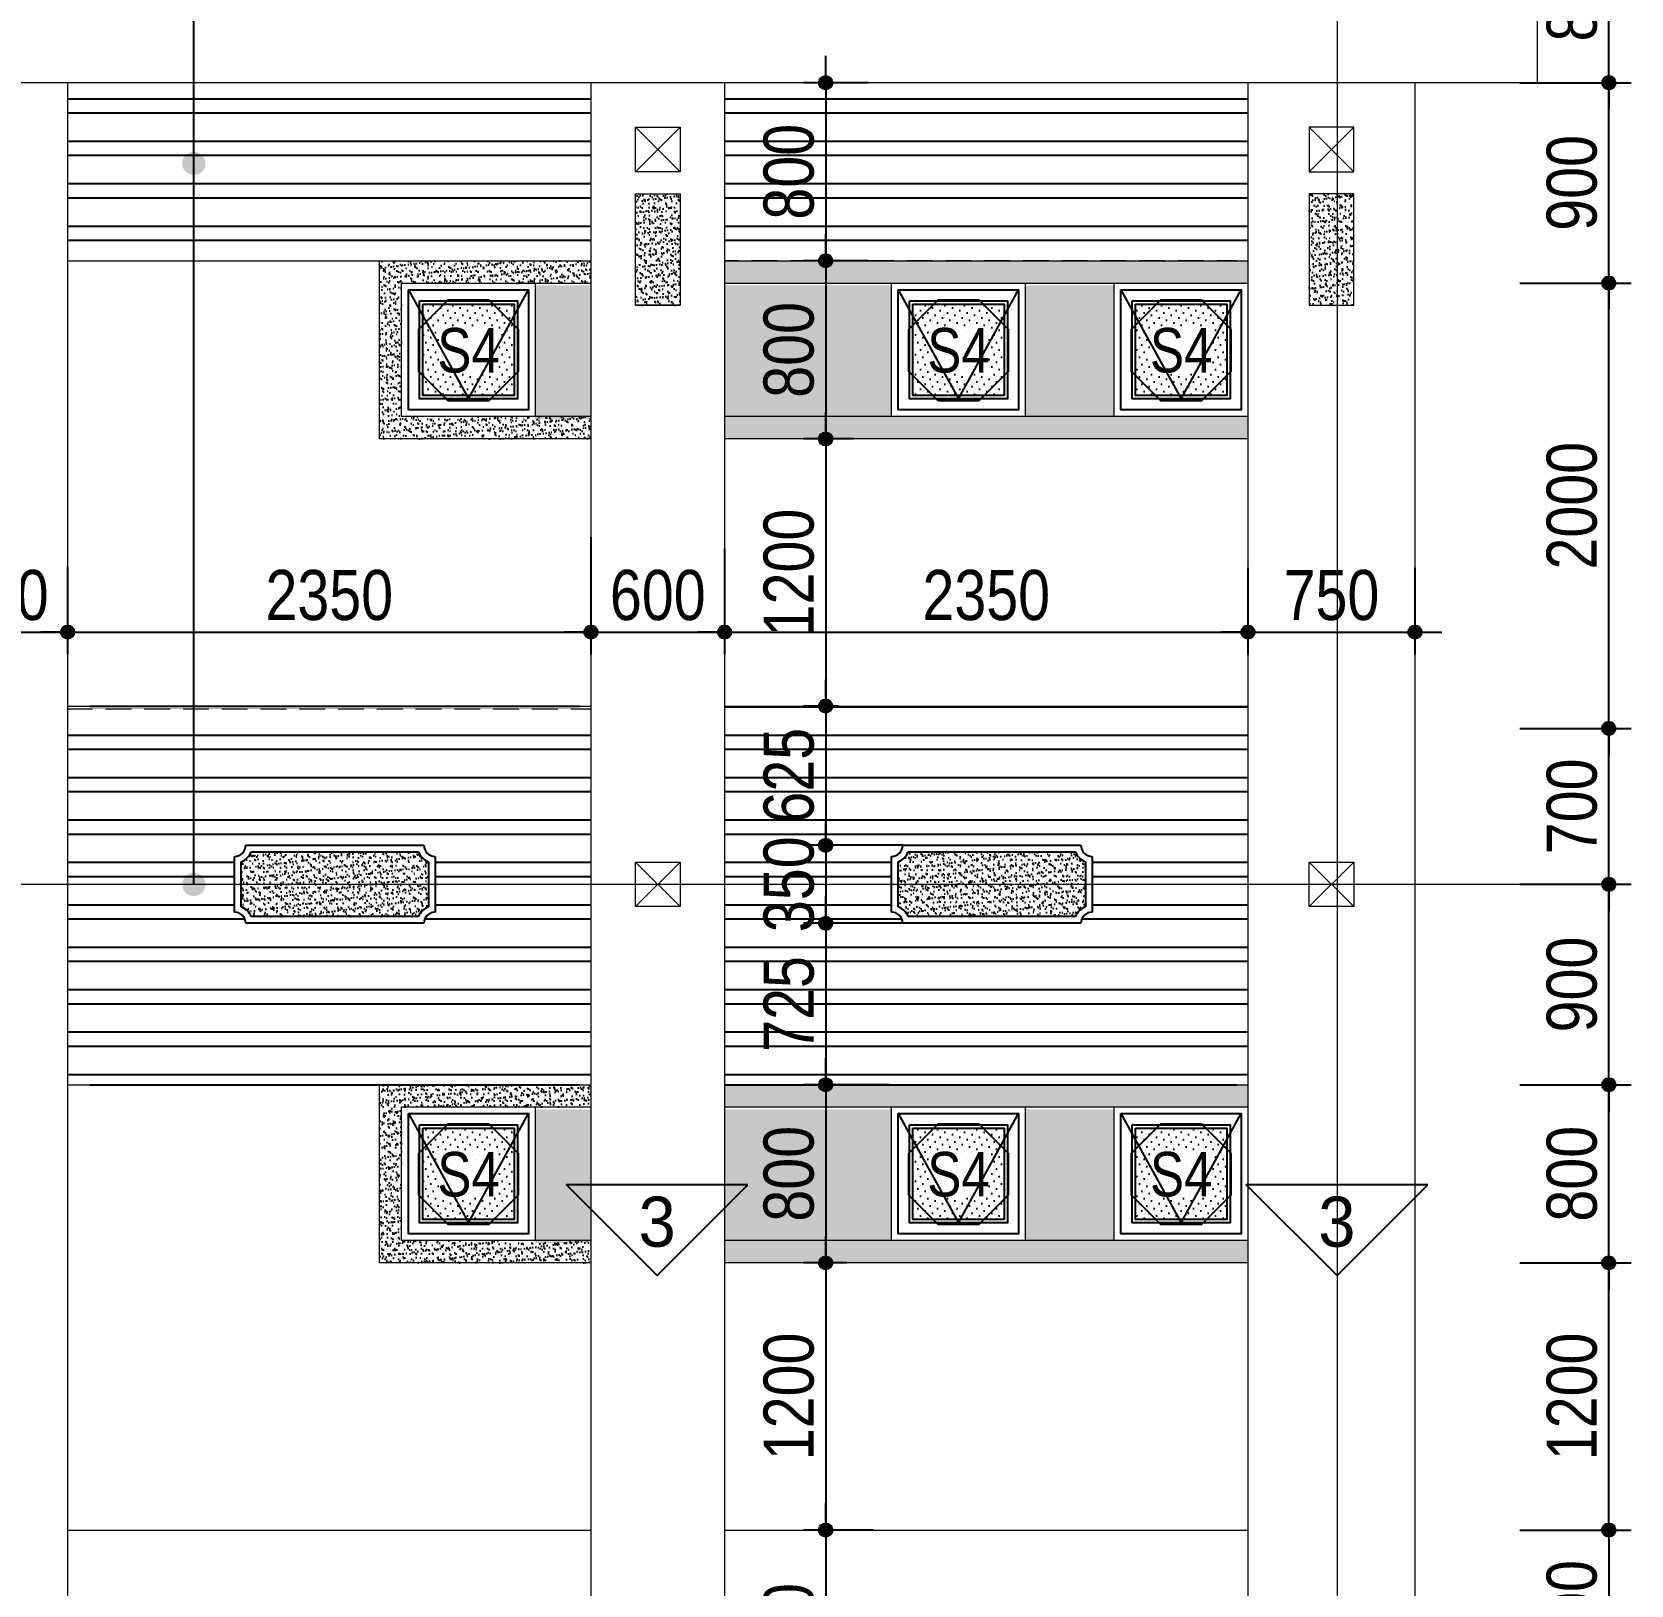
# Model space of a CAD drawing. Header units: millimetres. Extents: x 176 to 38825, y 257 to 17629.
# Drawn here: x 31645 to 38825, y 6869 to 13844 of the extents above; entities that cross this region are included whole.
import ezdxf
from ezdxf.enums import TextEntityAlignment as Align

# ---------------------------------------------------------------- set-up
doc = ezdxf.new("R2010")
doc.units = ezdxf.units.MM
doc.linetypes.add('ACAD_ISO10W100', pattern=[18, 12, -3, 0, -3])
doc.linetypes.add('HIDDEN', pattern=[0.375, 0.25, -0.125])
for name, color, linetype in [('DIM', 1, 'Continuous'), ('DOOR', 20, 'Continuous'), ('HACTH', 8, 'Continuous'), ('HATCH', 8, 'Continuous'), ('KINH 1', 142, 'Continuous'), ('netthay', 2, 'Continuous'), ('TAGS', 60, 'Continuous'), ('TEXT', 7, 'Continuous')]:
    doc.layers.add(name, color=color, linetype=linetype)
for name, color, linetype, lineweight in [('HIDDEN2', 250, 'HIDDEN', 5), ('NET-THAY', 2, 'Continuous', 13), ('TRUC', 24, 'Continuous', 0)]:
    doc.layers.add(name, color=color, linetype=linetype, lineweight=lineweight)
doc.styles.add('AVO', font='')
doc.styles.add('HEL-CONDENSE', font='')
doc.styles.add('VNI-HELVE-CONDENSEN', font='')
doc.styles.get('AVO').set_extended_font_data('VNI-Avo')
doc.styles.get('HEL-CONDENSE').set_extended_font_data('VNI-Helve-Condense')
doc.styles.get('VNI-HELVE-CONDENSEN').set_extended_font_data('VNI-Helve-Condense')
doc.dimstyles.new('D100', dxfattribs={"dimtxt": 225, "dimasz": 1.2, "dimexe": 100, "dimexo": 0, "dimgap": 50, "dimtad": 1, "dimdec": 0, "dimzin": 13, "dimdsep": 46, "dimtxsty": 'HEL-CONDENSE', "dimblk": 'D50', "dimcen": 0, "dimclrd": 1, "dimclre": 1, "dimclrt": 7, "dimadec": 0, "dimazin": 0, "dimtfac": 1, "dimtdec": 0, "dimtmove": 0, "dimatfit": 3, "dimldrblk": 'D50', "dimfxl": 1, "dimtolj": 1, "dimtzin": 13, "dimarcsym": 0})
pattern_1 = [(180, (-156502.13, -455340), (-1e-14, -190.5), []), (180, (-156565.63, -455276.5), (-1e-14, -190.5), [])]
pattern_2 = [(37.5, (-1293097.712, -243902.06), (-1.2000235, 36.7059928), [0, -28.956, 0, -32.385, 0, -30.95625]), (7.5, (-1293097.71, -243902.06), (33.7142462, 53.7618825), [0, -15.621, 0, -26.0985, 0, -10.00125]), (327.5, (-1293121.143, -243902.06), (59.3244278, 0.10778885), [0, -9.525, 0, -34.29, 0, -44.7675]), (317.5, (-1293121.143, -243902.06), (57.266734, 16.7196992), [0, -4.7625, 0, -22.479, 0, -25.7175])]

# ---------------------------------------------------------------- blocks, each defined once
blk = doc.blocks.new('KH-CUADI')
at = {"layer": 'TAGS'}
blk.add_lwpolyline([(-124.3, 300), (-300, 124.3), (-300, -124.3), (-124.3, -300), (124.3, -300), (300, -124.3), (300, 124.3), (124.3, 300)], close=True, dxfattribs=at)
at = {"layer": 'TAGS', "style": 'VNI-HELVE-CONDENSEN'}
blk.add_attdef('D', text='', height=300, dxfattribs=at).set_placement((0, 0), align=Align.MIDDLE)
blk = doc.blocks.new('A$C4A8B6C2C')
at = {"layer": 'KINH 1'}
h = blk.add_hatch(dxfattribs=at)
h.set_pattern_fill('DOTS', color=256, scale=500, angle=45, style=0)
h.set_pattern_definition([(45, (-1273474.515, 328548.945), (-11.04854346, 33.1456304), [0, -31.25])])
h.paths.add_polyline_path([(-65, 410), (-475, 410), (-475, 0), (-65, 0)])
at = {"layer": 'DOOR'}
for points in [[(-540, 475), (0, 475), (0, -65), (-540, -65)], [(-490, 425), (-50, 425), (-50, -15), (-490, -15)]]:
    blk.add_lwpolyline(points, close=True, dxfattribs=at)
at = {"layer": 'DOOR', "color": 8}
blk.add_lwpolyline([(-540, 475), (-270, -15), (0, 475)], dxfattribs=at)
blk.add_lwpolyline([(-475, 410), (-65, 410), (-65, 0), (-475, 0)], close=True, dxfattribs=at)
at = {"layer": 'NET-THAY'}
blk.add_lwpolyline([(-570, 505), (30, 505), (30, -95), (-570, -95), (-570, 505)], dxfattribs=at)
blk = doc.blocks.new('A$C748B6192')
at = {"layer": 'DOOR'}
blk.add_blockref('A$C4A8B6C2C', (2787.8, 495.3), dxfattribs=at)
at = {"layer": 'TAGS', "linetype": 'Continuous'}
ref = blk.add_blockref('KH-CUADI', (2518.2, 698.5), dxfattribs=dict(at, xscale=0.75, yscale=0.75, zscale=0.75, rotation=180))
ref.add_attrib('D', 'S4', dxfattribs={"color": 7, "height": 200, "style": 'VNI-HELVE-CONDENSEN'}).set_placement((2518.2, 698.5), align=Align.MIDDLE)
blk = doc.blocks.new('D50')
at = {"layer": 'DIM'}
blk.add_hatch(color=256, dxfattribs=at).paths.add_polyline_path([(25, 0, 1), (-25, 0, 1)])
blk.add_line((25, 0), (100, 0), dxfattribs=at)
blk.add_circle((0, 0), 25, dxfattribs=at)
blk = doc.blocks.new('*D221')
at = {"layer": 'DEFPOINTS', "color": 0, "linetype": 'Continuous', "transparency": 16777216}
for p in [(31205.2, 11500.6), (31805.2, 11443.6), (31805.2, 11149.1)]:
    blk.add_point(p, dxfattribs=at)
at = {"layer": 'DIM', "color": 1, "linetype": 'Continuous', "lineweight": -2, "transparency": 16777216}
for p, q in [((31205.2, 11500.6), (31205.2, 11049.1)), ((31805.2, 11443.6), (31805.2, 11049.1)), ((31206.4, 11149.1), (31804, 11149.1))]:
    blk.add_line(p, q, dxfattribs=at)
at = {"layer": 'DIM', "color": 1, "linetype": 'Continuous', "lineweight": -2, "transparency": 16777216, "xscale": 1.199999999999999, "yscale": 1.199999999999999, "zscale": 1.199999999999999, "rotation": 180}
blk.add_blockref('D50', (31205.2, 11149.1), dxfattribs=at)
at = {"layer": 'DIM', "color": 1, "linetype": 'Continuous', "lineweight": -2, "transparency": 16777216, "xscale": 1.199999999999999, "yscale": 1.199999999999999, "zscale": 1.199999999999999}
blk.add_blockref('D50', (31805.2, 11149.1), dxfattribs=at)
at = {"layer": 'DIM', "color": 7, "linetype": 'Continuous', "transparency": 16777216, "insert": (31505.2, 11314), "char_height": 225, "attachment_point": 5, "style": 'HEL-CONDENSE'}
blk.add_mtext('\\A1;600', dxfattribs=at)
blk = doc.blocks.new('*D222')
at = {"layer": 'DEFPOINTS', "color": 0, "linetype": 'Continuous', "transparency": 16777216}
for p in [(34155.2, 11574.6), (31805.2, 11443.6), (34155.2, 11149.1)]:
    blk.add_point(p, dxfattribs=at)
at = {"layer": 'DIM', "color": 1, "linetype": 'Continuous', "lineweight": -2, "transparency": 16777216}
for p, q in [((34155.2, 11574.6), (34155.2, 11049.1)), ((31805.2, 11443.6), (31805.2, 11049.1)), ((31806.4, 11149.1), (34154, 11149.1))]:
    blk.add_line(p, q, dxfattribs=at)
at = {"layer": 'DIM', "color": 1, "linetype": 'Continuous', "lineweight": -2, "transparency": 16777216, "xscale": 1.199999999999999, "yscale": 1.199999999999999, "zscale": 1.199999999999999, "rotation": 180}
blk.add_blockref('D50', (31805.2, 11149.1), dxfattribs=at)
at = {"layer": 'DIM', "color": 1, "linetype": 'Continuous', "lineweight": -2, "transparency": 16777216, "xscale": 1.199999999999999, "yscale": 1.199999999999999, "zscale": 1.199999999999999}
blk.add_blockref('D50', (34155.2, 11149.1), dxfattribs=at)
at = {"layer": 'DIM', "color": 7, "linetype": 'Continuous', "transparency": 16777216, "insert": (32980.2, 11314), "char_height": 225, "attachment_point": 5, "style": 'HEL-CONDENSE'}
blk.add_mtext('\\A1;2350', dxfattribs=at)
blk = doc.blocks.new('*D223')
at = {"layer": 'DEFPOINTS', "color": 0, "linetype": 'Continuous', "transparency": 16777216}
for p in [(34155.2, 11574.6), (34755.2, 11523.2), (34755.2, 11149.1)]:
    blk.add_point(p, dxfattribs=at)
at = {"layer": 'DIM', "color": 1, "linetype": 'Continuous', "lineweight": -2, "transparency": 16777216}
for p, q in [((34155.2, 11574.6), (34155.2, 11049.1)), ((34755.2, 11523.2), (34755.2, 11049.1)), ((34156.4, 11149.1), (34754, 11149.1))]:
    blk.add_line(p, q, dxfattribs=at)
at = {"layer": 'DIM', "color": 1, "linetype": 'Continuous', "lineweight": -2, "transparency": 16777216, "xscale": 1.199999999999999, "yscale": 1.199999999999999, "zscale": 1.199999999999999, "rotation": 180}
blk.add_blockref('D50', (34155.2, 11149.1), dxfattribs=at)
at = {"layer": 'DIM', "color": 1, "linetype": 'Continuous', "lineweight": -2, "transparency": 16777216, "xscale": 1.199999999999999, "yscale": 1.199999999999999, "zscale": 1.199999999999999}
blk.add_blockref('D50', (34755.2, 11149.1), dxfattribs=at)
at = {"layer": 'DIM', "color": 7, "linetype": 'Continuous', "transparency": 16777216, "insert": (34455.2, 11314), "char_height": 225, "attachment_point": 5, "style": 'HEL-CONDENSE'}
blk.add_mtext('\\A1;600', dxfattribs=at)
blk = doc.blocks.new('*D224')
at = {"layer": 'DEFPOINTS', "color": 0, "linetype": 'Continuous', "transparency": 16777216}
for p in [(34755.2, 11523.2), (37105.2, 11437.8), (37105.2, 11149.1)]:
    blk.add_point(p, dxfattribs=at)
at = {"layer": 'DIM', "color": 1, "linetype": 'Continuous', "lineweight": -2, "transparency": 16777216}
for p, q in [((34755.2, 11523.2), (34755.2, 11049.1)), ((37105.2, 11437.8), (37105.2, 11049.1)), ((34756.4, 11149.1), (37104, 11149.1))]:
    blk.add_line(p, q, dxfattribs=at)
at = {"layer": 'DIM', "color": 1, "linetype": 'Continuous', "lineweight": -2, "transparency": 16777216, "xscale": 1.199999999999999, "yscale": 1.199999999999999, "zscale": 1.199999999999999, "rotation": 180}
blk.add_blockref('D50', (34755.2, 11149.1), dxfattribs=at)
at = {"layer": 'DIM', "color": 1, "linetype": 'Continuous', "lineweight": -2, "transparency": 16777216, "xscale": 1.199999999999999, "yscale": 1.199999999999999, "zscale": 1.199999999999999}
blk.add_blockref('D50', (37105.2, 11149.1), dxfattribs=at)
at = {"layer": 'DIM', "color": 7, "linetype": 'Continuous', "transparency": 16777216, "insert": (35930.2, 11314), "char_height": 225, "attachment_point": 5, "style": 'HEL-CONDENSE'}
blk.add_mtext('\\A1;2350', dxfattribs=at)
blk = doc.blocks.new('*D225')
at = {"layer": 'DEFPOINTS', "color": 0, "linetype": 'Continuous', "transparency": 16777216}
for p in [(37105.2, 11437.8), (37855.2, 11437.8), (37855.2, 11149.1)]:
    blk.add_point(p, dxfattribs=at)
at = {"layer": 'DIM', "color": 1, "linetype": 'Continuous', "lineweight": -2, "transparency": 16777216}
for p, q in [((37105.2, 11437.8), (37105.2, 11049.1)), ((37855.2, 11437.8), (37855.2, 11049.1)), ((37106.4, 11149.1), (37854, 11149.1))]:
    blk.add_line(p, q, dxfattribs=at)
at = {"layer": 'DIM', "color": 1, "linetype": 'Continuous', "lineweight": -2, "transparency": 16777216, "xscale": 1.199999999999999, "yscale": 1.199999999999999, "zscale": 1.199999999999999, "rotation": 180}
blk.add_blockref('D50', (37105.2, 11149.1), dxfattribs=at)
at = {"layer": 'DIM', "color": 1, "linetype": 'Continuous', "lineweight": -2, "transparency": 16777216, "xscale": 1.199999999999999, "yscale": 1.199999999999999, "zscale": 1.199999999999999}
blk.add_blockref('D50', (37855.2, 11149.1), dxfattribs=at)
at = {"layer": 'DIM', "color": 7, "linetype": 'Continuous', "transparency": 16777216, "insert": (37480.2, 11314), "char_height": 225, "attachment_point": 5, "style": 'HEL-CONDENSE'}
blk.add_mtext('\\A1;750', dxfattribs=at)
blk = doc.blocks.new('*D233')
at = {"layer": 'DEFPOINTS', "color": 0, "linetype": 'Continuous', "transparency": 16777216}
for p in [(35399.5, 13616.4), (35209.1, 12816.4), (35399.5, 12816.4)]:
    blk.add_point(p, dxfattribs=at)
at = {"layer": 'DIM', "color": 1, "linetype": 'Continuous', "lineweight": -2, "transparency": 16777216}
for p, q in [((35399.5, 13616.4), (35109.1, 13616.4)), ((35209.1, 13615.2), (35209.1, 12817.6)), ((35399.5, 12816.4), (35109.1, 12816.4))]:
    blk.add_line(p, q, dxfattribs=at)
at = {"layer": 'DIM', "color": 1, "linetype": 'Continuous', "lineweight": -2, "transparency": 16777216, "xscale": 1.199999999999999, "yscale": 1.199999999999999, "zscale": 1.199999999999999}
for p, rotation in [((35209.1, 13616.4), 90), ((35209.1, 12816.4), 270)]:
    blk.add_blockref('D50', p, dxfattribs=dict(at, rotation=rotation))
at = {"layer": 'DIM', "color": 7, "linetype": 'Continuous', "transparency": 16777216, "insert": (35044.2, 13216.4), "char_height": 225, "attachment_point": 5, "rotation": 90, "style": 'HEL-CONDENSE'}
blk.add_mtext('\\A1;800', dxfattribs=at)
blk = doc.blocks.new('*D234')
at = {"layer": 'DEFPOINTS', "color": 0, "linetype": 'Continuous', "transparency": 16777216}
for p in [(35399.5, 12816.4), (35209.1, 12016.4), (35333.6, 12016.4)]:
    blk.add_point(p, dxfattribs=at)
at = {"layer": 'DIM', "color": 1, "linetype": 'Continuous', "lineweight": -2, "transparency": 16777216}
for p, q in [((35399.5, 12816.4), (35109.1, 12816.4)), ((35209.1, 12815.2), (35209.1, 12017.6)), ((35333.6, 12016.4), (35109.1, 12016.4))]:
    blk.add_line(p, q, dxfattribs=at)
at = {"layer": 'DIM', "color": 1, "linetype": 'Continuous', "lineweight": -2, "transparency": 16777216, "xscale": 1.199999999999999, "yscale": 1.199999999999999, "zscale": 1.199999999999999}
for p, rotation in [((35209.1, 12816.4), 90), ((35209.1, 12016.4), 270)]:
    blk.add_blockref('D50', p, dxfattribs=dict(at, rotation=rotation))
at = {"layer": 'DIM', "color": 7, "linetype": 'Continuous', "transparency": 16777216, "insert": (35044.2, 12416.4), "char_height": 225, "attachment_point": 5, "rotation": 90, "style": 'HEL-CONDENSE'}
blk.add_mtext('\\A1;800', dxfattribs=at)
blk = doc.blocks.new('*D235')
at = {"layer": 'DEFPOINTS', "color": 0, "linetype": 'Continuous', "transparency": 16777216}
for p in [(35333.6, 12016.4), (35209.1, 10816.4), (35267.2, 10816.4)]:
    blk.add_point(p, dxfattribs=at)
at = {"layer": 'DIM', "color": 1, "linetype": 'Continuous', "lineweight": -2, "transparency": 16777216}
for p, q in [((35333.6, 12016.4), (35109.1, 12016.4)), ((35209.1, 12015.2), (35209.1, 10817.6)), ((35267.2, 10816.4), (35109.1, 10816.4))]:
    blk.add_line(p, q, dxfattribs=at)
at = {"layer": 'DIM', "color": 1, "linetype": 'Continuous', "lineweight": -2, "transparency": 16777216, "xscale": 1.199999999999999, "yscale": 1.199999999999999, "zscale": 1.199999999999999}
for p, rotation in [((35209.1, 12016.4), 90), ((35209.1, 10816.4), 270)]:
    blk.add_blockref('D50', p, dxfattribs=dict(at, rotation=rotation))
at = {"layer": 'DIM', "color": 7, "linetype": 'Continuous', "transparency": 16777216, "insert": (35044.2, 11416.4), "char_height": 225, "attachment_point": 5, "rotation": 90, "style": 'HEL-CONDENSE'}
blk.add_mtext('\\A1;1200', dxfattribs=at)
blk = doc.blocks.new('*D236')
at = {"layer": 'DEFPOINTS', "color": 0, "linetype": 'Continuous', "transparency": 16777216}
for p in [(35267.2, 10816.4), (35209.1, 10191.4), (35555.2, 10191.4)]:
    blk.add_point(p, dxfattribs=at)
at = {"layer": 'DIM', "color": 1, "linetype": 'Continuous', "lineweight": -2, "transparency": 16777216}
for p, q in [((35267.2, 10816.4), (35109.1, 10816.4)), ((35209.1, 10815.2), (35209.1, 10192.6)), ((35555.2, 10191.4), (35109.1, 10191.4))]:
    blk.add_line(p, q, dxfattribs=at)
at = {"layer": 'DIM', "color": 1, "linetype": 'Continuous', "lineweight": -2, "transparency": 16777216, "xscale": 1.199999999999999, "yscale": 1.199999999999999, "zscale": 1.199999999999999}
for p, rotation in [((35209.1, 10816.4), 90), ((35209.1, 10191.4), 270)]:
    blk.add_blockref('D50', p, dxfattribs=dict(at, rotation=rotation))
at = {"layer": 'DIM', "color": 7, "linetype": 'Continuous', "transparency": 16777216, "insert": (35044.2, 10503.9), "char_height": 225, "attachment_point": 5, "rotation": 90, "style": 'HEL-CONDENSE'}
blk.add_mtext('\\A1;625', dxfattribs=at)
blk = doc.blocks.new('*D237')
at = {"layer": 'DEFPOINTS', "color": 0, "linetype": 'Continuous', "transparency": 16777216}
for p in [(35555.2, 10191.4), (35209.1, 9841.4), (35555.2, 9841.4)]:
    blk.add_point(p, dxfattribs=at)
at = {"layer": 'DIM', "color": 1, "linetype": 'Continuous', "lineweight": -2, "transparency": 16777216}
for p, q in [((35555.2, 10191.4), (35109.1, 10191.4)), ((35209.1, 10190.2), (35209.1, 9842.6)), ((35555.2, 9841.4), (35109.1, 9841.4))]:
    blk.add_line(p, q, dxfattribs=at)
at = {"layer": 'DIM', "color": 1, "linetype": 'Continuous', "lineweight": -2, "transparency": 16777216, "xscale": 1.199999999999999, "yscale": 1.199999999999999, "zscale": 1.199999999999999}
for p, rotation in [((35209.1, 10191.4), 90), ((35209.1, 9841.4), 270)]:
    blk.add_blockref('D50', p, dxfattribs=dict(at, rotation=rotation))
at = {"layer": 'DIM', "color": 7, "linetype": 'Continuous', "transparency": 16777216, "insert": (35044.2, 10016.4), "char_height": 225, "attachment_point": 5, "rotation": 90, "style": 'HEL-CONDENSE'}
blk.add_mtext('\\A1;350', dxfattribs=at)
blk = doc.blocks.new('*D238')
at = {"layer": 'DEFPOINTS', "color": 0, "linetype": 'Continuous', "transparency": 16777216}
for p in [(35555.2, 9841.4), (35209.1, 9116.4), (35494, 9116.4)]:
    blk.add_point(p, dxfattribs=at)
at = {"layer": 'DIM', "color": 1, "linetype": 'Continuous', "lineweight": -2, "transparency": 16777216}
for p, q in [((35555.2, 9841.4), (35109.1, 9841.4)), ((35209.1, 9840.2), (35209.1, 9117.6)), ((35494, 9116.4), (35109.1, 9116.4))]:
    blk.add_line(p, q, dxfattribs=at)
at = {"layer": 'DIM', "color": 1, "linetype": 'Continuous', "lineweight": -2, "transparency": 16777216, "xscale": 1.199999999999999, "yscale": 1.199999999999999, "zscale": 1.199999999999999}
for p, rotation in [((35209.1, 9841.4), 90), ((35209.1, 9116.4), 270)]:
    blk.add_blockref('D50', p, dxfattribs=dict(at, rotation=rotation))
at = {"layer": 'DIM', "color": 7, "linetype": 'Continuous', "transparency": 16777216, "insert": (35044.2, 9478.9), "char_height": 225, "attachment_point": 5, "rotation": 90, "style": 'HEL-CONDENSE'}
blk.add_mtext('\\A1;725', dxfattribs=at)
blk = doc.blocks.new('*D239')
at = {"layer": 'DEFPOINTS', "color": 0, "linetype": 'Continuous', "transparency": 16777216}
for p in [(35494, 9116.4), (35209.1, 8316.4), (35302.6, 8316.4)]:
    blk.add_point(p, dxfattribs=at)
at = {"layer": 'DIM', "color": 1, "linetype": 'Continuous', "lineweight": -2, "transparency": 16777216}
for p, q in [((35494, 9116.4), (35109.1, 9116.4)), ((35209.1, 9115.2), (35209.1, 8317.6)), ((35302.6, 8316.4), (35109.1, 8316.4))]:
    blk.add_line(p, q, dxfattribs=at)
at = {"layer": 'DIM', "color": 1, "linetype": 'Continuous', "lineweight": -2, "transparency": 16777216, "xscale": 1.199999999999999, "yscale": 1.199999999999999, "zscale": 1.199999999999999}
for p, rotation in [((35209.1, 9116.4), 90), ((35209.1, 8316.4), 270)]:
    blk.add_blockref('D50', p, dxfattribs=dict(at, rotation=rotation))
at = {"layer": 'DIM', "color": 7, "linetype": 'Continuous', "transparency": 16777216, "insert": (35044.2, 8716.4), "char_height": 225, "attachment_point": 5, "rotation": 90, "style": 'HEL-CONDENSE'}
blk.add_mtext('\\A1;800', dxfattribs=at)
blk = doc.blocks.new('*D240')
at = {"layer": 'DEFPOINTS', "color": 0, "linetype": 'Continuous', "transparency": 16777216}
for p in [(35302.6, 8316.4), (35209.1, 7116.4), (35422.6, 7116.4)]:
    blk.add_point(p, dxfattribs=at)
at = {"layer": 'DIM', "color": 1, "linetype": 'Continuous', "lineweight": -2, "transparency": 16777216}
for p, q in [((35302.6, 8316.4), (35109.1, 8316.4)), ((35209.1, 8315.2), (35209.1, 7117.6)), ((35422.6, 7116.4), (35109.1, 7116.4))]:
    blk.add_line(p, q, dxfattribs=at)
at = {"layer": 'DIM', "color": 1, "linetype": 'Continuous', "lineweight": -2, "transparency": 16777216, "xscale": 1.199999999999999, "yscale": 1.199999999999999, "zscale": 1.199999999999999}
for p, rotation in [((35209.1, 8316.4), 90), ((35209.1, 7116.4), 270)]:
    blk.add_blockref('D50', p, dxfattribs=dict(at, rotation=rotation))
at = {"layer": 'DIM', "color": 7, "linetype": 'Continuous', "transparency": 16777216, "insert": (35044.2, 7716.4), "char_height": 225, "attachment_point": 5, "rotation": 90, "style": 'HEL-CONDENSE'}
blk.add_mtext('\\A1;1200', dxfattribs=at)
blk = doc.blocks.new('*D241')
at = {"layer": 'DEFPOINTS', "color": 0, "linetype": 'Continuous', "transparency": 16777216}
for p in [(35422.6, 7116.4), (35209.1, 6066.4), (35625.7, 6066.4)]:
    blk.add_point(p, dxfattribs=at)
at = {"layer": 'DIM', "color": 1, "linetype": 'Continuous', "lineweight": -2, "transparency": 16777216}
for p, q in [((35422.6, 7116.4), (35109.1, 7116.4)), ((35209.1, 7115.2), (35209.1, 6067.6)), ((35625.7, 6066.4), (35109.1, 6066.4))]:
    blk.add_line(p, q, dxfattribs=at)
at = {"layer": 'DIM', "color": 1, "linetype": 'Continuous', "lineweight": -2, "transparency": 16777216, "xscale": 1.199999999999999, "yscale": 1.199999999999999, "zscale": 1.199999999999999}
for p, rotation in [((35209.1, 7116.4), 90), ((35209.1, 6066.4), 270)]:
    blk.add_blockref('D50', p, dxfattribs=dict(at, rotation=rotation))
at = {"layer": 'DIM', "color": 7, "linetype": 'Continuous', "transparency": 16777216, "insert": (35044.2, 6591.4), "char_height": 225, "attachment_point": 5, "rotation": 90, "style": 'HEL-CONDENSE'}
blk.add_mtext('\\A1;1050', dxfattribs=at)
blk = doc.blocks.new('*D244')
at = {"layer": 'DEFPOINTS', "color": 0, "linetype": 'Continuous', "transparency": 16777216}
for p in [(38325.4, 7116.4), (38325.4, 6416.4), (38725.4, 6416.4)]:
    blk.add_point(p, dxfattribs=at)
at = {"layer": 'DIM', "color": 1, "linetype": 'Continuous', "lineweight": -2, "transparency": 16777216}
for p, q in [((38325.4, 7116.4), (38825.4, 7116.4)), ((38725.4, 7115.2), (38725.4, 6417.6)), ((38325.4, 6416.4), (38825.4, 6416.4))]:
    blk.add_line(p, q, dxfattribs=at)
at = {"layer": 'DIM', "color": 1, "linetype": 'Continuous', "lineweight": -2, "transparency": 16777216, "xscale": 1.199999999999999, "yscale": 1.199999999999999, "zscale": 1.199999999999999}
for p, rotation in [((38725.4, 7116.4), 90), ((38725.4, 6416.4), 270)]:
    blk.add_blockref('D50', p, dxfattribs=dict(at, rotation=rotation))
at = {"layer": 'DIM', "color": 7, "linetype": 'Continuous', "transparency": 16777216, "insert": (38560.5, 6766.4), "char_height": 225, "attachment_point": 5, "rotation": 90, "style": 'HEL-CONDENSE'}
blk.add_mtext('\\A1;700', dxfattribs=at)
blk = doc.blocks.new('*D245')
at = {"layer": 'DEFPOINTS', "color": 0, "linetype": 'Continuous', "transparency": 16777216}
for p in [(38325.4, 8316.4), (38725.4, 8316.4), (38325.4, 7116.4)]:
    blk.add_point(p, dxfattribs=at)
at = {"layer": 'DIM', "color": 1, "linetype": 'Continuous', "lineweight": -2, "transparency": 16777216}
for p, q in [((38325.4, 8316.4), (38825.4, 8316.4)), ((38725.4, 7117.6), (38725.4, 8315.2)), ((38325.4, 7116.4), (38825.4, 7116.4))]:
    blk.add_line(p, q, dxfattribs=at)
at = {"layer": 'DIM', "color": 1, "linetype": 'Continuous', "lineweight": -2, "transparency": 16777216, "xscale": 1.199999999999999, "yscale": 1.199999999999999, "zscale": 1.199999999999999}
for p, rotation in [((38725.4, 8316.4), 90), ((38725.4, 7116.4), 270)]:
    blk.add_blockref('D50', p, dxfattribs=dict(at, rotation=rotation))
at = {"layer": 'DIM', "color": 7, "linetype": 'Continuous', "transparency": 16777216, "insert": (38560.5, 7716.4), "char_height": 225, "attachment_point": 5, "rotation": 90, "style": 'HEL-CONDENSE'}
blk.add_mtext('\\A1;1200', dxfattribs=at)
blk = doc.blocks.new('*D246')
at = {"layer": 'DEFPOINTS', "color": 0, "linetype": 'Continuous', "transparency": 16777216}
for p in [(38325.4, 10716.4), (38725.4, 10716.4), (38325.4, 10016.4)]:
    blk.add_point(p, dxfattribs=at)
at = {"layer": 'DIM', "color": 1, "linetype": 'Continuous', "lineweight": -2, "transparency": 16777216}
for p, q in [((38325.4, 10716.4), (38825.4, 10716.4)), ((38725.4, 10017.6), (38725.4, 10715.2)), ((38325.4, 10016.4), (38825.4, 10016.4))]:
    blk.add_line(p, q, dxfattribs=at)
at = {"layer": 'DIM', "color": 1, "linetype": 'Continuous', "lineweight": -2, "transparency": 16777216, "xscale": 1.199999999999999, "yscale": 1.199999999999999, "zscale": 1.199999999999999}
for p, rotation in [((38725.4, 10716.4), 90), ((38725.4, 10016.4), 270)]:
    blk.add_blockref('D50', p, dxfattribs=dict(at, rotation=rotation))
at = {"layer": 'DIM', "color": 7, "linetype": 'Continuous', "transparency": 16777216, "insert": (38560.5, 10366.4), "char_height": 225, "attachment_point": 5, "rotation": 90, "style": 'HEL-CONDENSE'}
blk.add_mtext('\\A1;700', dxfattribs=at)
blk = doc.blocks.new('*D247')
at = {"layer": 'DEFPOINTS', "color": 0, "linetype": 'Continuous', "transparency": 16777216}
for p in [(38325.4, 12716.4), (38725.4, 12716.4), (38325.4, 10716.4)]:
    blk.add_point(p, dxfattribs=at)
at = {"layer": 'DIM', "color": 1, "linetype": 'Continuous', "lineweight": -2, "transparency": 16777216}
for p, q in [((38325.4, 12716.4), (38825.4, 12716.4)), ((38725.4, 10717.6), (38725.4, 12715.2)), ((38325.4, 10716.4), (38825.4, 10716.4))]:
    blk.add_line(p, q, dxfattribs=at)
at = {"layer": 'DIM', "color": 1, "linetype": 'Continuous', "lineweight": -2, "transparency": 16777216, "xscale": 1.199999999999999, "yscale": 1.199999999999999, "zscale": 1.199999999999999}
for p, rotation in [((38725.4, 12716.4), 90), ((38725.4, 10716.4), 270)]:
    blk.add_blockref('D50', p, dxfattribs=dict(at, rotation=rotation))
at = {"layer": 'DIM', "color": 7, "linetype": 'Continuous', "transparency": 16777216, "insert": (38560.5, 11716.4), "char_height": 225, "attachment_point": 5, "rotation": 90, "style": 'HEL-CONDENSE'}
blk.add_mtext('\\A1;2000', dxfattribs=at)
blk = doc.blocks.new('*D248')
at = {"layer": 'DEFPOINTS', "color": 0, "linetype": 'Continuous', "transparency": 16777216}
for p in [(38325.4, 13616.4), (38725.4, 13616.4), (38325.4, 12716.4)]:
    blk.add_point(p, dxfattribs=at)
at = {"layer": 'DIM', "color": 1, "linetype": 'Continuous', "lineweight": -2, "transparency": 16777216}
for p, q in [((38325.4, 13616.4), (38825.4, 13616.4)), ((38725.4, 12717.6), (38725.4, 13615.2)), ((38325.4, 12716.4), (38825.4, 12716.4))]:
    blk.add_line(p, q, dxfattribs=at)
at = {"layer": 'DIM', "color": 1, "linetype": 'Continuous', "lineweight": -2, "transparency": 16777216, "xscale": 1.199999999999999, "yscale": 1.199999999999999, "zscale": 1.199999999999999}
for p, rotation in [((38725.4, 13616.4), 90), ((38725.4, 12716.4), 270)]:
    blk.add_blockref('D50', p, dxfattribs=dict(at, rotation=rotation))
at = {"layer": 'DIM', "color": 7, "linetype": 'Continuous', "transparency": 16777216, "insert": (38560.5, 13166.4), "char_height": 225, "attachment_point": 5, "rotation": 90, "style": 'HEL-CONDENSE'}
blk.add_mtext('\\A1;900', dxfattribs=at)
blk = doc.blocks.new('*D251')
at = {"layer": 'DEFPOINTS', "color": 0, "linetype": 'Continuous', "transparency": 16777216}
for p in [(38325.4, 14416.4), (38725.4, 14416.4), (38325.4, 13616.4)]:
    blk.add_point(p, dxfattribs=at)
at = {"layer": 'DIM', "color": 1, "linetype": 'Continuous', "lineweight": -2, "transparency": 16777216}
for p, q in [((38325.4, 14416.4), (38825.4, 14416.4)), ((38725.4, 13617.6), (38725.4, 14415.2)), ((38325.4, 13616.4), (38825.4, 13616.4))]:
    blk.add_line(p, q, dxfattribs=at)
at = {"layer": 'DIM', "color": 1, "linetype": 'Continuous', "lineweight": -2, "transparency": 16777216, "xscale": 1.199999999999999, "yscale": 1.199999999999999, "zscale": 1.199999999999999}
for p, rotation in [((38725.4, 14416.4), 90), ((38725.4, 13616.4), 270)]:
    blk.add_blockref('D50', p, dxfattribs=dict(at, rotation=rotation))
at = {"layer": 'DIM', "color": 7, "linetype": 'Continuous', "transparency": 16777216, "insert": (38560.5, 14016.4), "char_height": 225, "attachment_point": 5, "rotation": 90, "style": 'HEL-CONDENSE'}
blk.add_mtext('\\A1;800', dxfattribs=at)
blk = doc.blocks.new('*D254')
at = {"layer": 'DEFPOINTS', "color": 0, "linetype": 'Continuous', "transparency": 16777216}
for p in [(38325.4, 10016.4), (38725.4, 10016.4), (38325.4, 9116.4)]:
    blk.add_point(p, dxfattribs=at)
at = {"layer": 'DIM', "color": 1, "linetype": 'Continuous', "lineweight": -2, "transparency": 16777216}
for p, q in [((38325.4, 10016.4), (38825.4, 10016.4)), ((38725.4, 9117.6), (38725.4, 10015.2)), ((38325.4, 9116.4), (38825.4, 9116.4))]:
    blk.add_line(p, q, dxfattribs=at)
at = {"layer": 'DIM', "color": 1, "linetype": 'Continuous', "lineweight": -2, "transparency": 16777216, "xscale": 1.199999999999999, "yscale": 1.199999999999999, "zscale": 1.199999999999999}
for p, rotation in [((38725.4, 10016.4), 90), ((38725.4, 9116.4), 270)]:
    blk.add_blockref('D50', p, dxfattribs=dict(at, rotation=rotation))
at = {"layer": 'DIM', "color": 7, "linetype": 'Continuous', "transparency": 16777216, "insert": (38560.5, 9566.4), "char_height": 225, "attachment_point": 5, "rotation": 90, "style": 'HEL-CONDENSE'}
blk.add_mtext('\\A1;900', dxfattribs=at)
blk = doc.blocks.new('*D256')
at = {"layer": 'DEFPOINTS', "color": 0, "linetype": 'Continuous', "transparency": 16777216}
for p in [(38325.4, 9116.4), (38725.4, 9116.4), (38325.4, 8316.4)]:
    blk.add_point(p, dxfattribs=at)
at = {"layer": 'DIM', "color": 1, "linetype": 'Continuous', "lineweight": -2, "transparency": 16777216}
for p, q in [((38325.4, 9116.4), (38825.4, 9116.4)), ((38725.4, 8317.6), (38725.4, 9115.2)), ((38325.4, 8316.4), (38825.4, 8316.4))]:
    blk.add_line(p, q, dxfattribs=at)
at = {"layer": 'DIM', "color": 1, "linetype": 'Continuous', "lineweight": -2, "transparency": 16777216, "xscale": 1.199999999999999, "yscale": 1.199999999999999, "zscale": 1.199999999999999}
for p, rotation in [((38725.4, 9116.4), 90), ((38725.4, 8316.4), 270)]:
    blk.add_blockref('D50', p, dxfattribs=dict(at, rotation=rotation))
at = {"layer": 'DIM', "color": 7, "linetype": 'Continuous', "transparency": 16777216, "insert": (38560.5, 8716.4), "char_height": 225, "attachment_point": 5, "rotation": 90, "style": 'HEL-CONDENSE'}
blk.add_mtext('\\A1;800', dxfattribs=at)
blk = doc.blocks.new('TUONG-NAM')
at = {"layer": 'TAGS'}
blk.add_lwpolyline([(-452.5, -452.5), (452.5, -452.5), (0, 0)], close=True, dxfattribs=at)
at = {"layer": 'TAGS', "linetype": 'Continuous', "style": 'AVO'}
blk.add_attdef('KH-TUONG', text='', height=250, dxfattribs=at).set_placement((0.5, -269.3), align=Align.MIDDLE_CENTER)

msp = doc.modelspace()

# ---------------------------------------------------------------- hatches: boundary and pattern name
at = {"layer": 'DIM', "linetype": 'ByBlock'}
for points in [[(32424.277, 13253.445, 1), (32319.757, 13253.445, 1)], [(32424.277, 10015.624, 1), (32319.757, 10015.624, 1)]]:
    msp.add_hatch(color=1, dxfattribs=at).paths.add_polyline_path(points)
at = {"layer": 'HACTH'}
h = msp.add_hatch(dxfattribs=at)
h.set_pattern_fill('ANSI32', color=256, scale=20, angle=135, style=0)
h.set_pattern_definition(pattern_1)
h.paths.add_polyline_path([(34755.168, 12816.449), (37105.168, 12816.449), (37105.168, 13616.449), (34755.168, 13616.449)])
h.paths.add_polyline_path([(25805.168, 12816.449), (28205.168, 12816.449), (28205.168, 13616.449), (25805.168, 13616.449)])
h.paths.add_polyline_path([(23305.168, 12816.449), (25205.168, 12816.449), (25205.168, 13616.449), (23305.168, 13616.449)])
h = msp.add_hatch(dxfattribs=at)
h.set_pattern_fill('ANSI32', color=256, scale=20, angle=135, style=0)
h.set_pattern_definition(pattern_1)
h.paths.add_polyline_path([(31805.168, 12816.449), (34155.168, 12816.449), (34155.168, 13616.449), (31805.168, 13616.449)])
h.paths.add_polyline_path([(28805.168, 12816.449), (31205.168, 12816.449), (31205.168, 13616.449), (28805.168, 13616.449)])
h = msp.add_hatch(dxfattribs=at)
h.set_pattern_fill('AR-SAND', color=256, scale=50, angle=45, style=0)
h.set_pattern_definition([(82.5, (-1038777.03, 98107.706), (-70.350659, 65.896356), [0, -76, 0, -85, 0, -81.25]), (52.5, (-1038777.03, 98107.7), (-37.206876, 162.348986), [0, -41, 0, -68.5, 0, -26.25]), (12.5, (-1038820.52, 98064.22), (109.9014636, 110.301619), [0, -25, 0, -90, 0, -117.5]), (2.5, (-1038820.52, 98064.22), (75.252108, 137.313143), [0, -12.5, 0, -59, 0, -67.5])])
h.paths.add_polyline_path([(34155.168, 12706.169), (33905.168, 12706.169), (33905.168, 12106.169), (34155.168, 12106.169)])
h.paths.add_polyline_path([(35505.168, 12706.169), (34755.168, 12706.169), (34755.168, 12106.169), (35505.168, 12106.169)])
h.paths.add_polyline_path([(36505.168, 12706.169), (36105.168, 12706.169), (36105.168, 12106.169), (36505.168, 12106.169)])
h.paths.add_polyline_path([(36505.168, 9006.169), (36105.168, 9006.169), (36105.168, 8406.169), (36505.168, 8406.169)])
h.paths.add_polyline_path([(35505.168, 9006.169), (34755.168, 9006.169), (34755.168, 8406.169), (35505.168, 8406.169)])
h.paths.add_polyline_path([(34155.168, 9006.169), (33905.168, 9006.169), (33905.168, 8406.169), (34155.168, 8406.169)])
h = msp.add_hatch(dxfattribs=at)
h.set_pattern_fill('ANSI32', color=256, scale=20, angle=135, style=0)
h.set_pattern_definition(pattern_1)
h.paths.add_polyline_path([(34155.168, 10804.568), (31805.168, 10804.568), (31805.168, 10016.449), (32555.168, 10016.449), (32555.168, 10141.449, 0.41421356), (32605.168, 10191.449), (33405.168, 10191.449, 0.41421356), (33455.168, 10141.449), (33455.168, 10016.449), (34155.168, 10016.449)])
h.paths.add_polyline_path([(37105.168, 10816.449), (34755.168, 10816.449), (34755.168, 10016.449), (35505.168, 10016.449), (35505.168, 10141.449, 0.41421356), (35555.168, 10191.449), (36355.168, 10191.449, 0.41421356), (36405.168, 10141.449), (36405.168, 10016.449), (37105.168, 10016.449)])
edge = h.paths.add_edge_path()
edge.add_line((34755.168, 9116.449), (37105.168, 9116.449))
edge.add_line((37105.168, 9116.449), (37105.168, 10016.449))
edge.add_line((37105.168, 10016.449), (36405.168, 10016.449))
edge.add_line((36405.168, 10016.449), (36405.168, 9891.449))
edge.add_arc((36405.168, 9841.449), 50, 90, 180)
edge.add_line((36355.168, 9841.449), (35555.168, 9841.449))
edge.add_arc((35505.168, 9841.449), 50, 0, 90)
edge.add_line((35505.168, 9891.449), (35505.168, 10016.449))
edge.add_line((35505.168, 10016.449), (34755.168, 10016.449))
edge.add_line((34755.168, 10016.449), (34755.168, 9116.449))
edge = h.paths.add_edge_path()
edge.add_line((31805.168, 9116.449), (34155.168, 9116.449))
edge.add_line((34155.168, 9116.449), (34155.168, 10016.449))
edge.add_line((34155.168, 10016.449), (33455.168, 10016.449))
edge.add_line((33455.168, 10016.449), (33455.168, 9891.449))
edge.add_arc((33455.168, 9841.449), 50, 90, 180)
edge.add_line((33405.168, 9841.449), (32605.168, 9841.449))
edge.add_arc((32555.168, 9841.449), 50, 0, 90)
edge.add_line((32555.168, 9891.449), (32555.168, 10016.449))
edge.add_line((32555.168, 10016.449), (31805.168, 10016.449))
edge.add_line((31805.168, 10016.449), (31805.168, 9116.449))
at = {"layer": 'HATCH'}
h = msp.add_hatch(dxfattribs=at)
h.set_pattern_fill('AR-SAND', color=256, scale=0.75, style=0)
h.set_pattern_definition(pattern_2)
h.paths.add_polyline_path([(34355.168, 12616.449), (34555.168, 12616.449), (34555.168, 13116.449), (34355.168, 13116.449)])
h = msp.add_hatch(dxfattribs=at)
h.set_pattern_fill('AR-SAND', color=256, scale=0.75, style=0)
h.set_pattern_definition(pattern_2)
h.paths.add_polyline_path([(37380.168, 12616.449), (37580.168, 12616.449), (37580.168, 13116.449), (37380.168, 13116.449)])
h = msp.add_hatch(dxfattribs=at)
h.set_pattern_fill('AR-SAND', color=256, scale=0.75, style=0)
h.set_pattern_definition(pattern_2)
h.paths.add_polyline_path([(34155.168, 12816.449), (33205.168, 12816.449), (33205.168, 12016.449), (34155.168, 12016.449), (34155.168, 12116.449), (33305.168, 12116.449), (33305.168, 12716.449), (33905.168, 12716.449), (34155.168, 12716.449)])
h = msp.add_hatch(dxfattribs=at)
h.set_pattern_fill('AR-SAND', color=256, scale=0.75, style=0)
h.set_pattern_definition(pattern_2)
h.paths.add_polyline_path([(37105.168, 12816.449), (34755.168, 12816.449), (34755.168, 12716.449), (37105.168, 12716.449)])
h.paths.add_polyline_path([(37105.168, 12116.449), (36505.168, 12116.449), (34755.168, 12116.449), (34755.168, 12016.449), (37105.168, 12016.449)])
h = msp.add_hatch(dxfattribs=at)
h.set_pattern_fill('AR-SAND', color=256, scale=0.75, style=0)
h.set_pattern_definition(pattern_2)
h.paths.add_polyline_path([(32629.33, 10161.449, -0.20323136), (32585.168, 10117.287), (32585.168, 9915.611, -0.20323136), (32629.33, 9871.449), (33381.006, 9871.449, -0.20323136), (33425.168, 9915.611), (33425.168, 10117.287, -0.20323136), (33381.006, 10161.449)])
h = msp.add_hatch(dxfattribs=at)
h.set_pattern_fill('AR-SAND', color=256, scale=0.75, style=0)
h.set_pattern_definition(pattern_2)
h.paths.add_polyline_path([(35579.33, 10161.449, -0.20323136), (35535.168, 10117.287), (35535.168, 9915.611, -0.20323136), (35579.33, 9871.449), (36331.006, 9871.449, -0.20323136), (36375.168, 9915.611), (36375.168, 10117.287, -0.20323136), (36331.006, 10161.449)])
h = msp.add_hatch(dxfattribs=at)
h.set_pattern_fill('AR-SAND', color=256, scale=0.75, style=0)
h.set_pattern_definition(pattern_2)
h.paths.add_polyline_path([(34155.168, 9116.449), (33205.168, 9116.449), (33205.168, 8316.449), (34155.168, 8316.449), (34155.168, 8416.449), (33305.168, 8416.449), (33305.168, 9016.449), (33905.168, 9016.449), (34155.168, 9016.449)])
h = msp.add_hatch(dxfattribs=at)
h.set_pattern_fill('AR-SAND', color=256, scale=0.75, style=0)
h.set_pattern_definition(pattern_2)
h.paths.add_polyline_path([(37105.168, 9116.449), (34755.168, 9116.449), (34755.168, 9016.449), (37105.168, 9016.449)])
h.paths.add_polyline_path([(37105.168, 8416.449), (36505.168, 8416.449), (34755.168, 8416.449), (34755.168, 8316.449), (37105.168, 8316.449)])

# ---------------------------------------------------------------- linework, layer by layer
at = {"layer": 'HACTH'}
for points in [[(31905.168, 10816.449), (34105.168, 10816.449)], [(33381.006, 9871.449), (32629.33, 9871.449)], [(31905.168, 9116.449), (34105.168, 9116.449)], [(34755.168, 9116.449), (37055.168, 9116.449)]]:
    msp.add_lwpolyline(points, dxfattribs=at)
at = {"layer": 'HIDDEN2'}
msp.add_line((31805.168, 10804.568), (34155.168, 10804.568), dxfattribs=at)
for points in [[(37055.168, 12816.449), (34755.168, 12816.449)], [(31805.168, 10816.449), (34155.168, 10816.449)], [(37055.168, 9116.449), (34755.168, 9116.449)]]:
    msp.add_lwpolyline(points, dxfattribs=at)
at = {"layer": 'NET-THAY'}
for p, q in [((38405.168, 13616.449), (38405.168, 14316.449)), ((23810.451, 13616.449), (38405.168, 13616.449)), ((37055.168, 13616.449), (37655.168, 13616.449)), ((34755.168, 12716.449), (37105.168, 12716.449)), ((37105.168, 12116.449), (34755.168, 12116.449)), ((31805.168, 10816.449), (34155.168, 10816.449)), ((34755.168, 9016.449), (37105.168, 9016.449)), ((37105.168, 8416.449), (34755.168, 8416.449))]:
    msp.add_line(p, q, dxfattribs=at)
for points in [[(31805.168, 13616.449), (31805.168, 4316.449)], [(34155.168, 13616.449), (34155.168, 4316.449)], [(34755.168, 13616.449), (34755.168, 4316.449)], [(37105.168, 13616.449), (37105.168, 4316.449)], [(37855.168, 13616.449), (37855.168, 4316.449)], [(34355.168, 13416.449), (34555.168, 13416.449), (34555.168, 13216.449), (34355.168, 13216.449), (34355.168, 13416.449)], [(34555.168, 13416.449), (34355.168, 13216.449)], [(34355.168, 13416.449), (34555.168, 13216.449)], [(37580.168, 13416.449), (37380.168, 13416.449), (37380.168, 13216.449), (37580.168, 13216.449), (37580.168, 13416.449)], [(37380.168, 13416.449), (37580.168, 13216.449)], [(37580.168, 13416.449), (37380.168, 13216.449)], [(34355.168, 13116.449), (34555.168, 13116.449), (34555.168, 12616.449), (34355.168, 12616.449), (34355.168, 13116.449)], [(37580.168, 13116.449), (37380.168, 13116.449), (37380.168, 12616.449), (37580.168, 12616.449), (37580.168, 13116.449)], [(31805.168, 12816.449), (34155.168, 12816.449)], [(34155.168, 12016.449), (33205.168, 12016.449), (33205.168, 12816.449), (34055.168, 12816.449)], [(34755.168, 12816.449), (37055.168, 12816.449)], [(34755.168, 12816.449), (37105.168, 12816.449)], [(33305.168, 12116.449), (33305.168, 12716.449), (34155.168, 12716.449)], [(34355.168, 12616.449), (34555.168, 12616.449)], [(34155.168, 12116.449), (33305.168, 12116.449)], [(37105.168, 12016.449), (34755.168, 12016.449)], [(34755.168, 10816.449), (37105.168, 10816.449)], [(34355.168, 10116.449), (34555.168, 10116.449), (34555.168, 9916.449), (34355.168, 9916.449), (34355.168, 10116.449)], [(34555.168, 10116.449), (34355.168, 9916.449)], [(34355.168, 10116.449), (34555.168, 9916.449)], [(37380.168, 10116.449), (37580.168, 10116.449), (37580.168, 9916.449), (37380.168, 9916.449), (37380.168, 10116.449)], [(37580.168, 10116.449), (37380.168, 9916.449)], [(37380.168, 10116.449), (37580.168, 9916.449)], [(31805.168, 9116.449), (34155.168, 9116.449)], [(34155.168, 8316.449), (33205.168, 8316.449), (33205.168, 9116.449), (34055.168, 9116.449)], [(34755.168, 9116.449), (37055.168, 9116.449)], [(34755.168, 9116.449), (37105.168, 9116.449)], [(35205.168, 9116.449), (37055.168, 9116.449)], [(33305.168, 8416.449), (33305.168, 9016.449), (34155.168, 9016.449)], [(34155.168, 8416.449), (33305.168, 8416.449)], [(37105.168, 8316.449), (34755.168, 8316.449)], [(31805.168, 7116.449), (34155.168, 7116.449)], [(34755.168, 7116.449), (37105.168, 7116.449)], [(35105.168, 7116.449), (36755.168, 7116.449)]]:
    msp.add_lwpolyline(points, dxfattribs=at)
for points in [[(33305.168, 12716.449), (33905.168, 12716.449), (33905.168, 12116.449), (33305.168, 12116.449)], [(33305.168, 9016.449), (33905.168, 9016.449), (33905.168, 8416.449), (33305.168, 8416.449)]]:
    msp.add_lwpolyline(points, close=True, dxfattribs=at)
at = {"layer": 'netthay'}
for points in [[(32555.168, 9891.449), (32555.168, 10141.449)], [(32605.168, 10191.449), (33405.168, 10191.449)], [(32629.33, 10161.449), (33381.006, 10161.449)], [(33455.168, 10141.449), (33455.168, 9891.449)], [(35505.168, 9891.449), (35505.168, 10141.449)], [(35555.168, 10191.449), (36355.168, 10191.449)], [(35579.33, 10161.449), (36331.006, 10161.449)], [(36405.168, 10141.449), (36405.168, 9891.449)], [(32585.168, 9915.611), (32585.168, 10117.287)], [(33425.168, 10117.287), (33425.168, 9915.611)], [(35535.168, 9915.611), (35535.168, 10117.287)], [(36375.168, 10117.287), (36375.168, 9915.611)], [(33405.168, 9841.449), (32605.168, 9841.449)], [(36355.168, 9841.449), (35555.168, 9841.449)], [(36331.006, 9871.449), (35579.33, 9871.449)]]:
    msp.add_lwpolyline(points, dxfattribs=at)
for centre, radius, start, end in [((32555.168, 10191.449), 50, 270, 0), ((32555.168, 10191.449), 80, 292.0243128, 337.9756872), ((33455.168, 10191.449), 80, 202.0243128, 247.9756872), ((33455.168, 10191.449), 50, 180, 270), ((35505.168, 10191.449), 50, 270, 0), ((35505.168, 10191.449), 80, 292.0243128, 337.9756872), ((36405.168, 10191.449), 80, 202.0243128, 247.9756872), ((36405.168, 10191.449), 50, 180, 270), ((32555.168, 9841.449), 80, 22.0243128, 67.9756872), ((33455.168, 9841.449), 80, 112.0243128, 157.9756872), ((35505.168, 9841.449), 80, 22.0243128, 67.9756872), ((36405.168, 9841.449), 80, 112.0243128, 157.9756872), ((32555.168, 9841.449), 50, 0, 90), ((33455.168, 9841.449), 50, 90, 180), ((35505.168, 9841.449), 50, 0, 90), ((36405.168, 9841.449), 50, 90, 180)]:
    msp.add_arc(centre, radius, start, end, dxfattribs=at)
at = {"layer": 'TEXT'}
msp.add_lwpolyline([(32371.081, 17116.381), (32371.081, 10016.449)], dxfattribs=at)
at = {"layer": 'TRUC', "linetype": 'ACAD_ISO10W100', "ltscale": 0.2}
msp.add_lwpolyline([(3256.934, 17629.104), (38725.372, 17629.104), (38725.372, 3266.449), (3256.934, 3266.449)], close=True, dxfattribs=at)
for points in [[(37505.168, 17629.104), (37505.168, 3266.449)], [(3256.934, 13616.449), (38725.372, 13616.449)], [(3256.934, 10016.449), (38725.372, 10016.449)]]:
    msp.add_lwpolyline(points, dxfattribs=at)

# ---------------------------------------------------------------- block references
at = {"layer": 'DOOR', "color": 4}
for p in [(31087.322, 11716.165), (33287.322, 11716.165), (34287.322, 11716.165), (31087.322, 8016.165), (33287.322, 8016.165), (34287.322, 8016.165)]:
    msp.add_blockref('A$C748B6192', p, dxfattribs=at)
at = {"layer": 'TAGS', "linetype": 'Continuous'}
ref = msp.add_blockref('TUONG-NAM', (34452.825, 8259.108), dxfattribs=dict(at, xscale=0.8999999999068677, yscale=0.9000000000232831, zscale=0.9, rotation=180))
ref.add_attrib('KH-TUONG', '3', dxfattribs={"color": 7, "linetype": 'Continuous', "height": 225, "style": 'AVO'}).set_placement((34452.38, 8501.462), align=Align.MIDDLE_CENTER)
ref = msp.add_blockref('TUONG-NAM', (37505.168, 8259.108), dxfattribs=dict(at, xscale=0.8999999999068677, yscale=0.9000000000232831, zscale=0.9, rotation=180))
ref.add_attrib('KH-TUONG', '3', dxfattribs={"color": 7, "linetype": 'Continuous', "height": 225, "style": 'AVO'}).set_placement((37504.723, 8501.462), align=Align.MIDDLE_CENTER)

# ---------------------------------------------------------------- dimensions: what is measured, and where the dimension line sits
at = {"layer": 'DIM', "linetype": 'Continuous'}
for base, p1, p2, picture, middle in [((38725.372, 14416.449), (38325.377, 13616.449), (38325.377, 14416.449), '*D251', (38560.472, 14016.449)), ((35209.075, 12816.449), (35399.502, 13616.449), (35399.502, 12816.449), '*D233', (35044.175, 13216.449)), ((38725.372, 13616.449), (38325.377, 12716.449), (38325.377, 13616.449), '*D248', (38560.472, 13166.449)), ((38725.372, 12716.449), (38325.372, 10716.449), (38325.377, 12716.449), '*D247', (38560.472, 11716.449)), ((38725.372, 10716.449), (38325.372, 10016.449), (38325.372, 10716.449), '*D246', (38560.472, 10366.449)), ((38725.372, 10016.449), (38325.372, 9116.449), (38325.372, 10016.449), '*D254', (38560.472, 9566.449)), ((38725.372, 9116.449), (38325.372, 8316.449), (38325.372, 9116.449), '*D256', (38560.472, 8716.449)), ((38725.372, 8316.449), (38325.372, 7116.449), (38325.372, 8316.449), '*D245', (38560.472, 7716.449)), ((38725.372, 6416.449), (38325.372, 7116.449), (38325.372, 6416.449), '*D244', (38560.472, 6766.449))]:
    dim = msp.add_linear_dim(base=base, p1=p1, p2=p2, angle=90, dimstyle='D100', dxfattribs=at)
    dim.commit()
    dim.dimension.update_dxf_attribs({"geometry": picture, "text_midpoint": middle})
for base, p1, p2, picture, middle in [((35209.075, 12016.449), (35399.502, 12816.449), (35333.551, 12016.449), '*D234', (35044.175, 12416.449)), ((35209.075, 10816.449), (35333.551, 12016.449), (35267.231, 10816.449), '*D235', (35044.175, 11416.449)), ((35209.075, 10191.449), (35267.231, 10816.449), (35555.168, 10191.449), '*D236', (35044.175, 10503.949)), ((35209.075, 9116.449), (35555.168, 9841.449), (35493.953, 9116.449), '*D238', (35044.175, 9478.949)), ((35209.075, 8316.449), (35493.953, 9116.449), (35302.575, 8316.449), '*D239', (35044.175, 8716.449)), ((35209.075, 7116.449), (35302.575, 8316.449), (35422.607, 7116.449), '*D240', (35044.175, 7716.449)), ((35209.075, 6066.449), (35422.607, 7116.449), (35625.695, 6066.449), '*D241', (35044.175, 6591.449))]:
    dim = msp.add_linear_dim(base=base, p1=p1, p2=p2, angle=90, dimstyle='D100', override={"dimtmove": 1}, dxfattribs=at)
    dim.commit()
    dim.dimension.update_dxf_attribs({"geometry": picture, "text_midpoint": middle})
for base, p1, p2, picture, middle in [((34155.168, 11149.083), (31805.168, 11443.639), (34155.168, 11574.579), '*D222', (32980.168, 11313.983)), ((34755.168, 11149.083), (34155.168, 11574.579), (34755.168, 11523.178), '*D223', (34455.168, 11313.983)), ((31805.168, 11149.083), (31205.168, 11500.568), (31805.168, 11443.639), '*D221', (31505.168, 11313.983)), ((37105.168, 11149.083), (34755.168, 11523.178), (37105.168, 11437.783), '*D224', (35930.168, 11313.983)), ((37855.168, 11149.083), (37105.168, 11437.783), (37855.168, 11437.783), '*D225', (37480.168, 11313.983))]:
    dim = msp.add_linear_dim(base=base, p1=p1, p2=p2, dimstyle='D100', override={"dimtmove": 1}, dxfattribs=at)
    dim.commit()
    dim.dimension.update_dxf_attribs({"geometry": picture, "text_midpoint": middle})
dim = msp.add_linear_dim(base=(35209.075, 9841.449), p1=(35555.168, 10191.449), p2=(35555.168, 9841.449), angle=90, dimstyle='D100', override={"dimtmove": 1}, dxfattribs=at)
dim.commit()
dim.dimension.update_dxf_attribs({"geometry": '*D237', "text_midpoint": (35209.075, 10016.449), "dimtype": 160})

doc.saveas('drawing.dxf')
